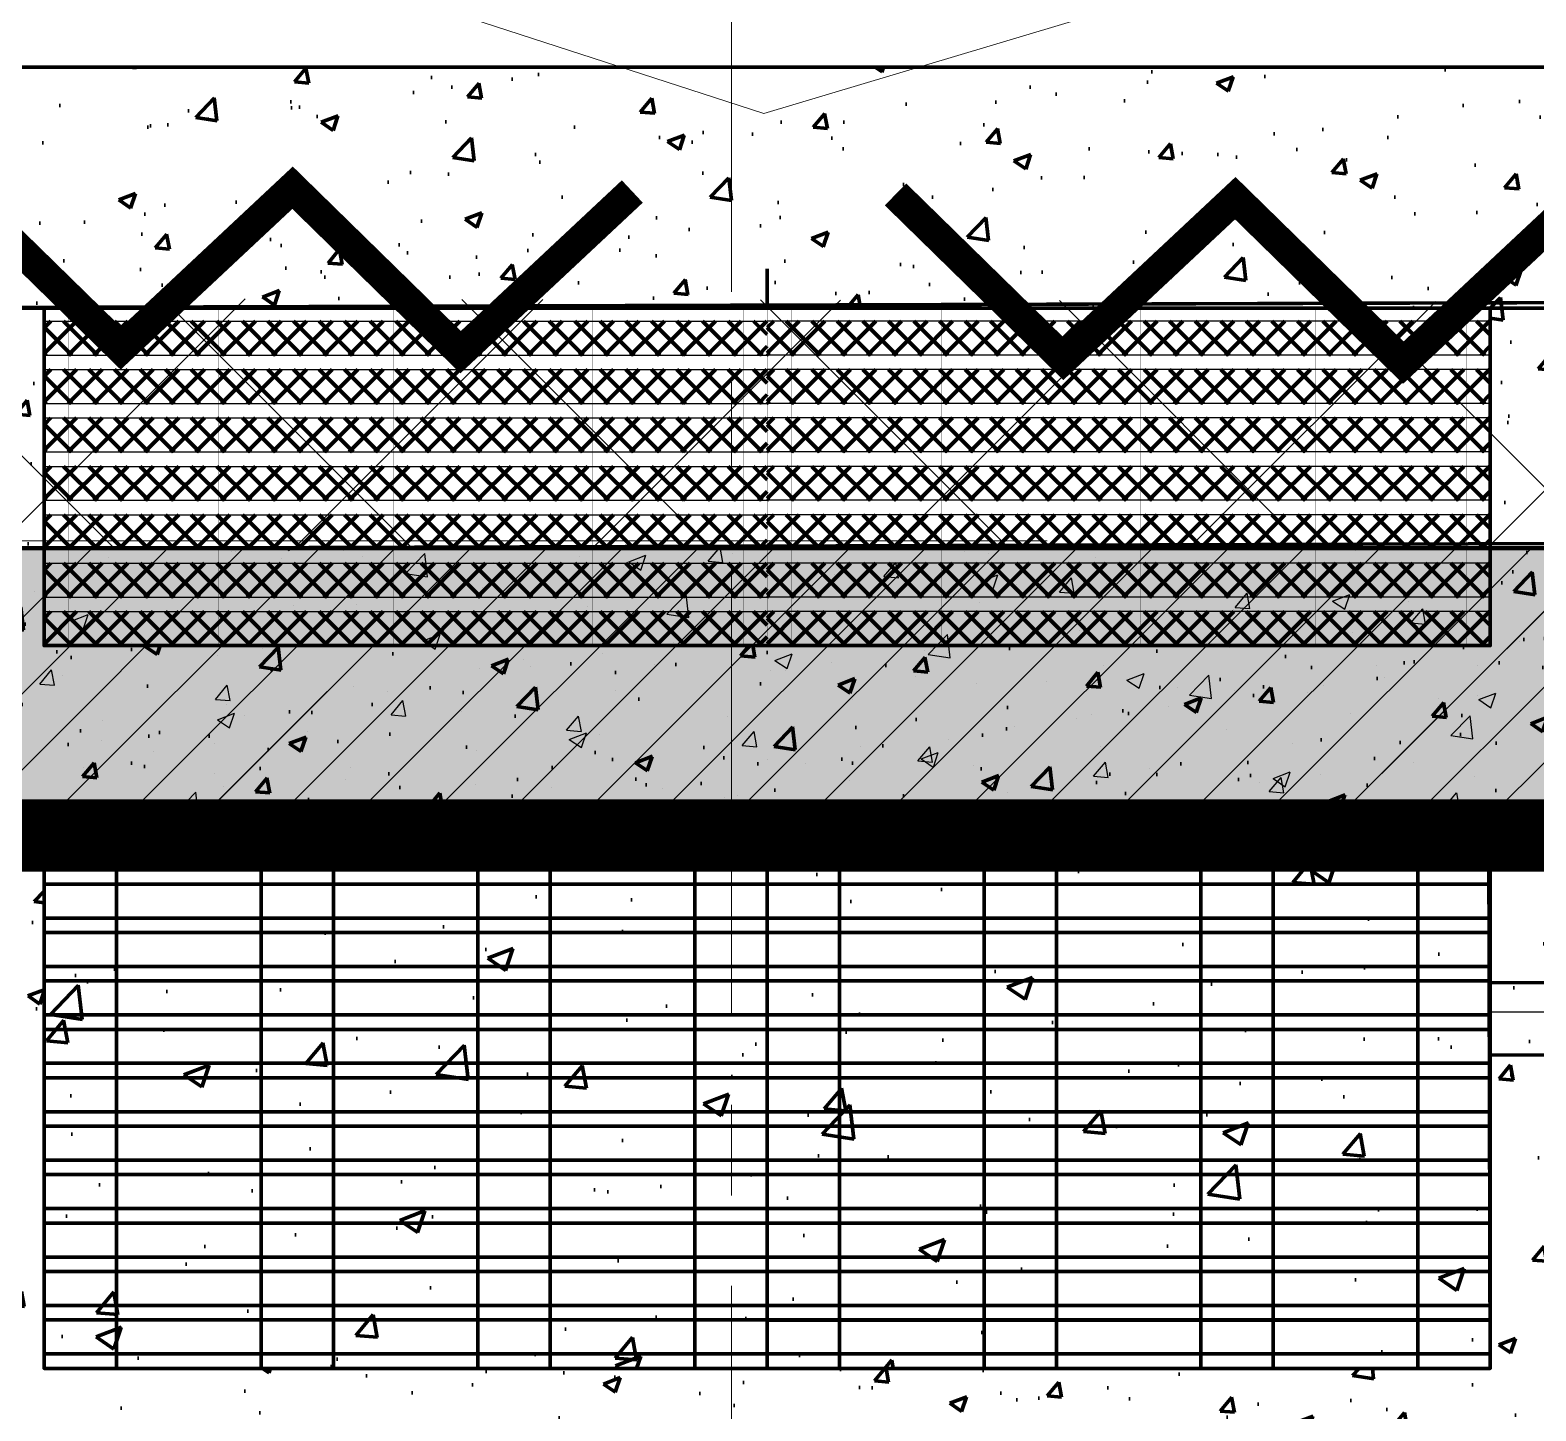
# Model space of a CAD drawing. Header units: millimetres. Extents: x -346728 to 1320345, y -537202 to -385966.
# Drawn here: x 374961 to 381209, y -413728 to -407998 of the extents above; entities that cross this region are included whole.
import ezdxf
from ezdxf.xclip import XClip

# ---------------------------------------------------------------- set-up
doc = ezdxf.new("R2010")
doc.units = ezdxf.units.MM
doc.header["$LTSCALE"] = 100
doc.header["$XCLIPFRAME"] = 2
for name, pattern in [('DASHED2', [0.375, 0.25, -0.125]), ('HIDDEN', [9.525, 6.35, -3.175]), ('X1326_GLB$0$CENTER', [2, 1.25, -0.25, 0.25, -0.25])]:
    doc.linetypes.add(name, pattern=pattern)
for name, color, linetype, lineweight in [('0 T KY HIEU', 7, 'Continuous', 9), ('0 T TEXT', 7, 'Continuous', 13), ('X1326_GLB$0$A-tim', 8, 'X1326_GLB$0$CENTER', 9)]:
    doc.layers.add(name, color=color, linetype=linetype, lineweight=lineweight)
for name, color, linetype in [('DM', 8, 'Continuous'), ('hach', 253, 'Continuous'), ('thep doc', 6, 'Continuous'), ('W2', 4, 'Continuous'), ('XR_1326_csPL$0$hach', 253, 'Continuous'), ('XR_1326_csPL$0$SY', 1, 'Continuous'), ('XR_1326_csPL$0$W2', 4, 'Continuous')]:
    doc.layers.add(name, color=color, linetype=linetype)
doc.styles.add('TOAN - FONT ARIAL', font='Arial_1.ttf', dxfattribs={"width": 0.8})
doc.dimstyles.new('X1326_GLB$0$200', dxfattribs={"dimscale": 400, "dimtxt": 2, "dimasz": 0.8, "dimexe": 1, "dimexo": 1, "dimgap": 0.5, "dimtad": 1, "dimdec": 0, "dimzin": 0, "dimdsep": 46, "dimtxsty": 'TOAN - FONT ARIAL', "dimblk": 'ARCHTICK', "dimcen": 0.8, "dimdle": 1, "dimclrd": 7, "dimclre": 7, "dimclrt": 7, "dimadec": 0, "dimazin": 0, "dimtfac": 1, "dimtdec": 0, "dimtix": 1, "dimtmove": 2, "dimatfit": 3, "dimfxl": 1, "dimtolj": 1, "dimtzin": 0, "dimarcsym": 0})

# ---------------------------------------------------------------- blocks, each defined once
blk = doc.blocks.new('LVL-KHUNGTEN')
blk.add_lwpolyline([(61072.9, 41092.8), (119123.5, 41092.8), (119123.5, 61.9), (61072.9, 61.9)], close=True)
blk = doc.blocks.new('mb duong hh')
at = {"layer": '0 T TEXT', "color": 8, "linetype": 'DASHED2', "ltscale": 300}
blk.add_lwpolyline([(75940.4, 34596), (80501.3, 41668.4), (80490.6, 88860.9), (75484.3, 93867.7), (-20031.1, 93859.7), (-33609.9, 75885.4), (-26182.1, 55954.7), (-6300, 2611.9), (0, 0)], close=True, dxfattribs=at)
blk = doc.blocks.new('_ArchTick')
at = {"color": 0, "linetype": 'ByBlock', "const_width": 0.15}
blk.add_lwpolyline([(-0.5, -0.5), (0.5, 0.5)], dxfattribs=at)
blk = doc.blocks.new('1m')
at = {"layer": 'XR_1326_csPL$0$SY', "lineweight": 100}
h = blk.add_hatch(dxfattribs=at)
h.set_pattern_fill('ANSI37', color=4, scale=600, style=0)
h.set_pattern_definition([(315, (-62867.35, -1243701.21), (-53.0330086, -53.0330086), []), (225, (-62867.35, -1243701.21), (-53.0330086, 53.0330086), [])])
h.paths.add_polyline_path([(234959, -618850.6), (234818, -618850.6), (234818, -621850.6), (234959, -621850.6)])
h = blk.add_hatch(dxfattribs=at)
h.set_pattern_fill('ANSI37', color=4, scale=600, style=0)
h.set_pattern_definition([(315, (-62666.35, -1243701.21), (-53.0330086, -53.0330086), []), (225, (-62666.35, -1243701.21), (-53.0330086, 53.0330086), [])])
h.paths.add_polyline_path([(235160, -618850.6), (235019, -618850.6), (235019, -621850.6), (235160, -621850.6)])
h = blk.add_hatch(dxfattribs=at)
h.set_pattern_fill('ANSI37', color=4, scale=600, style=0)
h.set_pattern_definition([(315, (-62465.35, -1243701.21), (-53.0330086, -53.0330086), []), (225, (-62465.35, -1243701.21), (-53.0330086, 53.0330086), [])])
h.paths.add_polyline_path([(235361, -618850.6), (235220, -618850.6), (235220, -621850.6), (235361, -621850.6)])
h = blk.add_hatch(dxfattribs=at)
h.set_pattern_fill('ANSI37', color=4, scale=600, style=0)
h.set_pattern_definition([(315, (-62264.35, -1243701.21), (-53.0330086, -53.0330086), []), (225, (-62264.35, -1243701.21), (-53.0330086, 53.0330086), [])])
h.paths.add_polyline_path([(235562, -618850.6), (235421, -618850.6), (235421, -621850.6), (235562, -621850.6)])
h = blk.add_hatch(dxfattribs=at)
h.set_pattern_fill('ANSI37', color=4, scale=600, style=0)
h.set_pattern_definition([(315, (-62063.35, -1243701.21), (-53.0330086, -53.0330086), []), (225, (-62063.35, -1243701.21), (-53.0330086, 53.0330086), [])])
h.paths.add_polyline_path([(235763, -618850.6), (235622, -618850.6), (235622, -621850.6), (235763, -621850.6)])
h = blk.add_hatch(dxfattribs=at)
h.set_pattern_fill('ANSI37', color=4, scale=600, style=0)
h.set_pattern_definition([(315, (-61862.35, -1243701.21), (-53.0330086, -53.0330086), []), (225, (-61862.35, -1243701.21), (-53.0330086, 53.0330086), [])])
h.paths.add_polyline_path([(235964, -618850.6), (235823, -618850.6), (235823, -621850.6), (235964, -621850.6)])
h = blk.add_hatch(dxfattribs=at)
h.set_pattern_fill('ANSI37', color=4, scale=600, style=0)
h.set_pattern_definition([(315, (-61661.35, -1243701.21), (-53.0330086, -53.0330086), []), (225, (-61661.35, -1243701.21), (-53.0330086, 53.0330086), [])])
h.paths.add_polyline_path([(236165, -618850.6), (236024, -618850.6), (236024, -621850.6), (236165, -621850.6)])
h = blk.add_hatch(dxfattribs=at)
h.set_pattern_fill('ANSI37', color=256, scale=600, style=0)
h.set_pattern_definition([(45, (-62867.35, 0), (-53.0330086, 53.0330086), []), (135, (-62867.35, 0), (-53.0330086, -53.0330086), [])])
h.paths.add_polyline_path([(234818, -624850.6), (234959, -624850.6), (234959, -621850.6), (234818, -621850.6)])
h = blk.add_hatch(dxfattribs=at)
h.set_pattern_fill('ANSI37', color=256, scale=600, style=0)
h.set_pattern_definition([(45, (-62666.35, 0), (-53.0330086, 53.0330086), []), (135, (-62666.35, 0), (-53.0330086, -53.0330086), [])])
h.paths.add_polyline_path([(235019, -624850.6), (235160, -624850.6), (235160, -621850.6), (235019, -621850.6)])
h = blk.add_hatch(dxfattribs=at)
h.set_pattern_fill('ANSI37', color=256, scale=600, style=0)
h.set_pattern_definition([(45, (-62465.35, 0), (-53.0330086, 53.0330086), []), (135, (-62465.35, 0), (-53.0330086, -53.0330086), [])])
h.paths.add_polyline_path([(235220, -624850.6), (235361, -624850.6), (235361, -621850.6), (235220, -621850.6)])
h = blk.add_hatch(dxfattribs=at)
h.set_pattern_fill('ANSI37', color=256, scale=600, style=0)
h.set_pattern_definition([(45, (-62264.35, 0), (-53.0330086, 53.0330086), []), (135, (-62264.35, 0), (-53.0330086, -53.0330086), [])])
h.paths.add_polyline_path([(235421, -624850.6), (235562, -624850.6), (235562, -621850.6), (235421, -621850.6)])
h = blk.add_hatch(dxfattribs=at)
h.set_pattern_fill('ANSI37', color=256, scale=600, style=0)
h.set_pattern_definition([(45, (-62063.35, 0), (-53.0330086, 53.0330086), []), (135, (-62063.35, 0), (-53.0330086, -53.0330086), [])])
h.paths.add_polyline_path([(235622, -624850.6), (235763, -624850.6), (235763, -621850.6), (235622, -621850.6)])
h = blk.add_hatch(dxfattribs=at)
h.set_pattern_fill('ANSI37', color=256, scale=600, style=0)
h.set_pattern_definition([(45, (-61862.35, 0), (-53.0330086, 53.0330086), []), (135, (-61862.35, 0), (-53.0330086, -53.0330086), [])])
h.paths.add_polyline_path([(235823, -624850.6), (235964, -624850.6), (235964, -621850.6), (235823, -621850.6)])
h = blk.add_hatch(dxfattribs=at)
h.set_pattern_fill('ANSI37', color=256, scale=600, style=0)
h.set_pattern_definition([(45, (-61661.35, 0), (-53.0330086, 53.0330086), []), (135, (-61661.35, 0), (-53.0330086, -53.0330086), [])])
h.paths.add_polyline_path([(236024, -624850.6), (236165, -624850.6), (236165, -621850.6), (236024, -621850.6)])
at = {"layer": 'thep doc', "color": 4}
for p, q in [((234818, -618850.6), (234818, -621850.6)), ((234959, -618850.6), (234959, -621850.6)), ((235019, -618850.6), (235019, -621850.6)), ((235160, -618850.6), (235160, -621850.6)), ((235220, -618850.6), (235220, -621850.6)), ((235361, -618850.6), (235361, -621850.6)), ((235421, -618850.6), (235421, -621850.6)), ((235562, -618850.6), (235562, -621850.6)), ((235622, -618850.6), (235622, -621850.6)), ((235763, -618850.6), (235763, -621850.6)), ((235823, -618850.6), (235823, -621850.6)), ((235964, -618850.6), (235964, -621850.6)), ((236024, -618850.6), (236024, -621850.6)), ((236165, -618850.6), (236165, -621850.6))]:
    blk.add_line(p, q, dxfattribs=at)
at = {"layer": 'thep doc', "color": 3}
for p, q in [((234818, -624850.6), (234818, -621850.6)), ((234959, -624850.6), (234959, -621850.6)), ((235019, -624850.6), (235019, -621850.6)), ((235160, -624850.6), (235160, -621850.6)), ((235220, -624850.6), (235220, -621850.6)), ((235361, -624850.6), (235361, -621850.6)), ((235421, -624850.6), (235421, -621850.6)), ((235562, -624850.6), (235562, -621850.6)), ((235622, -624850.6), (235622, -621850.6)), ((235763, -624850.6), (235763, -621850.6)), ((235823, -624850.6), (235823, -621850.6)), ((235964, -624850.6), (235964, -621850.6)), ((236024, -624850.6), (236024, -621850.6)), ((236165, -624850.6), (236165, -621850.6)), ((236165, -624850.6), (236165, -621850.6))]:
    blk.add_line(p, q, dxfattribs=at)
at = {"layer": 'thep doc', "const_width": 1}
for points in [[(234765, -618850.6), (236165, -618850.6)], [(234765, -618850.6), (236165, -618850.6)], [(234765, -618950.6), (236165, -618950.6)], [(234765, -619575.6), (236165, -619575.6)], [(234765, -619675.6), (236165, -619675.6)], [(234765, -620300.6), (236165, -620300.6)], [(234765, -620400.6), (236165, -620400.6)], [(234765, -621025.6), (236165, -621025.6)], [(234765, -621125.6), (236165, -621125.6)], [(234765, -621750.6), (236165, -621750.6)], [(234765, -621850.6), (236165, -621850.6)], [(234765, -621950.6), (236165, -621950.6)], [(234765, -622575.6), (236165, -622575.6)], [(234765, -622675.6), (236165, -622675.6)], [(234765, -623300.6), (236165, -623300.6)], [(234765, -623400.6), (236165, -623400.6)], [(234765, -624025.6), (236165, -624025.6)], [(234765, -624125.6), (236165, -624125.6)], [(234765, -624750.6), (236165, -624750.6)], [(234765, -624850.6), (236165, -624850.6)]]:
    blk.add_lwpolyline(points, dxfattribs=at)
at = {"layer": 'XR_1326_csPL$0$SY', "lineweight": 100}
for p, q in [((234765, -624850.6), (234765, -618850.6)), ((236165, -618850.6), (234765, -618850.6)), ((236165, -624850.6), (236165, -618850.6)), ((236165, -624850.6), (234765, -624850.6))]:
    blk.add_line(p, q, dxfattribs=at)
blk = doc.blocks.new('T GATE')
at = {"layer": '0 T KY HIEU', "color": 1, "linetype": 'Continuous', "true_color": 0xff0505, "const_width": 100}
for points in [[(-3000, 100), (-2145.9, -316.2), (-1591.7, 214.2), (-1037.6, -316.2), (-483.4, 214.2), (70.7, -316.2)], [(4000, 100), (3145.9, -316.2), (2591.7, 214.2), (2037.6, -316.2), (1483.4, 214.2), (929.3, -316.2)]]:
    blk.add_lwpolyline(points, dxfattribs=at)
blk = doc.blocks.new('T MUI TEN GATE')
at = {"layer": '0 T KY HIEU', "ltscale": 2000, "true_color": 0xff0505}
blk.add_hatch(color=1, dxfattribs=at).paths.add_polyline_path([(374812, 297915), (374812, 298224), (378999, 298224), (378999, 297915)])
at = {"layer": '0 T KY HIEU', "color": 1, "ltscale": 60, "true_color": 0xff0505}
blk.add_line((374812, 298517), (379013, 298517), dxfattribs=at)
at = {"layer": '0 T KY HIEU', "color": 1, "ltscale": 60, "true_color": 0xff0505, "const_width": 311}
blk.add_lwpolyline([(374812, 298925), (379010, 298925)], dxfattribs=at)
at = {"layer": '0 T KY HIEU', "color": 1, "ltscale": 2000, "true_color": 0xff0505}
for points in [[(374812, 297915), (374812, 298224), (378999, 298224), (378999, 297915), (374812, 297915)], [(373843, 297367), (376912, 296411), (379969, 297367), (378999, 297367), (378999, 297704), (374812, 297704), (374812, 297367), (373843, 297367)]]:
    blk.add_lwpolyline(points, dxfattribs=at)
blk = doc.blocks.new('MB HANG RAO TAM')
h = blk.add_hatch()
h.set_pattern_fill('ANSI37', color=8, scale=7000, style=0)
h.set_pattern_definition([(45, (527887.4, 631399.9), (-618.7184, 618.7184), []), (135, (527887.4, 631399.9), (-618.7184, -618.7184), [])])
h.paths.add_polyline_path([(89794.4, 74797.3), (94796.1, 69797.5), (94804.4, 22611.4), (90245.7, 15544.4), (52522.9, -1634.2), (34323.7, -9922), (14325.3, -19029.1), (8025.5, -16417.2), (-19266.6, 56832.4), (-5687.5, 74797.3), (41806.4, 74797.3), (65796.9, 74797.3)], flags=16)
h.paths.add_polyline_path([(-17292.9, 40146.4), (-15159.6, 40937.9), (-12777.2, 34516.3), (-15127.1, 33730), (-10493, 20001.4), (4783.5, -19372.9), (12547.7, -21453), (91489.9, 14752.5), (95487.5, 20873.6), (95619.7, 46027.1), (95769.8, 74597), (91824.5, 78101.1), (52350.1, 76925.8), (14008, 75822.4), (-9258.6, 75871.1), (-23843.7, 71026.8), (-24251.1, 60760)])
at = {"layer": 'XR_1326_csPL$0$SY', "lineweight": 100}
h = blk.add_hatch(dxfattribs=at)
h.set_pattern_fill('AR-CONC', color=256, scale=100, style=0)
h.set_pattern_definition([(50, (-45059.7, 631401.8), (717.2602, -62.75213), [75, -825]), (355, (-45059.7, 631401.8), (-138.7513, 752.1921), [60, -660]), (100.4514, (-44999.9, 631396.56), (578.5094, 689.4395), [63.7402, -701.1421]), (46.1842, (-45059.7, 631601.8), (1067.241, -165.519), [112.5, -1237.5]), (96.6356, (-44970.8, 631588), (934.6627, 974.1179), [95.6103, -1051.713]), (351.1842, (-45059.7, 631601.8), (934.662, 974.1186), [90, -990]), (21, (-44959.7, 631551.8), (596.90705, -402.6189), [75, -825]), (326, (-44959.7, 631551.8), (243.3153, 725.15), [60, -660]), (71.4514, (-44909.95, 631518.24), (840.2226, 322.5305), [63.7402, -701.1421]), (37.5, (-45059.7, 631401.8), (12.15986, 332.89385), [0, -652, 0, -670, 0, -662.5]), (7.5, (-45059.7, 631401.8), (263.06954, 394.41171), [0, -382, 0, -637, 0, -252.5]), (327.5, (-45282.7, 631401.8), (533.82244, -22.55487), [0, -250, 0, -780, 0, -1035]), (317.5, (-45382.7, 631401.8), (583.18617, 100.105), [0, -325, 0, -518, 0, -735])])
h.paths.add_polyline_path([(6898.1, 73599.7), (6898.1, 71397.3), (12898.1, 71397.3), (12893, 73597.3)], flags=16)
h.paths.add_polyline_path([(13898.1, 76796.8), (13898.9, 69398.2), (5898.1, 69397.3), (5898.1, 76796.8)])
h.paths.add_polyline_path([(12898.1, 75796.9), (12898.1, 74396.8), (6898.1, 74396.8), (6898.1, 75796.8)], flags=16)
h = blk.add_hatch(dxfattribs=at)
h.set_pattern_fill('AR-CONC', color=256, scale=150, style=0)
h.set_pattern_definition([(50, (-45059.7, 631401.8), (1075.8903, -94.1282), [112.5, -1237.5]), (355, (-45059.7, 631401.8), (-208.127, 1128.2882), [90, -990]), (100.4514, (-44970, 631393.9), (867.764, 1034.1593), [95.6103, -1051.7132]), (46.1842, (-45059.7, 631701.8), (1600.8616, -248.2785), [168.75, -1856.25]), (96.6356, (-44926.3, 631681.1), (1401.994, 1461.177), [143.4154, -1577.5695]), (351.1842, (-45059.7, 631701.8), (1401.993, 1461.178), [135, -1485]), (21, (-44909.7, 631626.8), (895.3606, -603.9283), [112.5, -1237.5]), (326, (-44909.7, 631626.8), (364.973, 1087.725), [90, -990]), (71.4514, (-44835.1, 631576.5), (1260.334, 483.7957), [95.6103, -1051.7132]), (37.5, (-45059.7, 631401.8), (18.23978, 499.34078), [0, -978, 0, -1005, 0, -993.75]), (7.5, (-45059.7, 631401.8), (394.6043, 591.61757), [0, -573, 0, -955.5, 0, -378.75]), (327.5, (-45394.2, 631401.8), (800.73365, -33.8323), [0, -375, 0, -1170, 0, -1552.5]), (317.5, (-45544.2, 631401.8), (874.77925, 150.1575), [0, -487.5, 0, -777, 0, -1102.5])])
h.paths.add_polyline_path([(12898.1, 73597.3), (12898.1, 71397.3), (6898.1, 71397.3), (6898.1, 73597.3)], flags=16)
at = {"color": 3, "lineweight": 100}
for p, q in [((13897.7, 75796.8, 0), (5898.1, 75796.8, 0)), ((13898.1, 74799.7, -1666.9), (5898.1, 74799.7, -1666.9)), ((9898.1, 73467.3, 0), (6898.1, 73467.3, 0)), ((9898.1, 73407.3, 0), (6898.1, 73407.3, 0)), ((9898.1, 73266.3, 0), (6898.1, 73266.3, 0)), ((9898.1, 73206.3, 0), (6898.1, 73206.3, 0)), ((9898.1, 73065.3, 0), (6898.1, 73065.3, 0)), ((9898.1, 73005.3, 0), (6898.1, 73005.3, 0)), ((9898.1, 72864.3, 0), (6898.1, 72864.3, 0)), ((9898.1, 72804.3, 0), (6898.1, 72804.3, 0)), ((9898.1, 72663.3, 0), (6898.1, 72663.3, 0)), ((9898.1, 72603.3, 0), (6898.1, 72603.3, 0)), ((9898.1, 72462.3, 0), (6898.1, 72462.3, 0)), ((9898.1, 72402.3, 0), (6898.1, 72402.3, 0)), ((9898.1, 72261.3, 0), (6898.1, 72261.3, 0)), ((9898.1, 72201.3, 0), (6898.1, 72201.3, 0)), ((9898.1, 72060.3, 0), (6898.1, 72060.3, 0)), ((9898.1, 72000.3, 0), (6898.1, 72000.3, 0)), ((9898.1, 71859.3, 0), (6898.1, 71859.3, 0)), ((9898.1, 71799.3, 0), (6898.1, 71799.3, 0)), ((9898.1, 71658.3, 0), (6898.1, 71658.3, 0)), ((9898.1, 71598.3, 0), (6898.1, 71598.3, 0)), ((9898.1, 71457.3, 0), (6898.1, 71457.3, 0)), ((9898.1, 71397.3, 0), (6898.1, 71397.3, 0))]:
    blk.add_line(p, q, dxfattribs=at)
at = {"color": 1, "lineweight": 100}
for p, q in [((12898.1, 74797.8, -1666.9), (12898.1, 75796.9, -1666.9)), ((7198.1, 71397.3, 0), (7198.1, 73597.3, 0)), ((7798.1, 71397.3, 0), (7798.1, 73597.3, 0)), ((8098.1, 71397.3, 0), (8098.1, 73597.3, 0)), ((8698.1, 71397.3, 0), (8698.1, 73597.3, 0)), ((8998.1, 71397.3, 0), (8998.1, 73597.3, 0)), ((9598.1, 71397.3, 0), (9598.1, 73597.3, 0)), ((9898.1, 71397.3, 0), (9898.1, 73597.3, 0)), ((10198.1, 71397.3, 0), (10198.1, 73597.3, 0)), ((10798.1, 71397.3, 0), (10798.1, 73597.3, 0)), ((11098.1, 71397.3, 0), (11098.1, 73597.3, 0)), ((11698.1, 71397.3, 0), (11698.1, 73597.3, 0)), ((11998.1, 71397.3, 0), (11998.1, 73597.3, 0)), ((12598.1, 71397.3, 0), (12598.1, 73597.3, 0))]:
    blk.add_line(p, q, dxfattribs=at)
at = {"lineweight": 100}
for p, q in [((3790, 73599.7, -2471.8), (11789.9, 73599.7, 0)), ((9898.1, 73467.3, 0), (12898.1, 73467.3, 0)), ((9898.1, 73407.3, 0), (12898.1, 73407.3, 0)), ((9898.1, 73266.3, 0), (12898.1, 73266.3, 0)), ((9898.1, 73206.3, 0), (12898.1, 73206.3, 0)), ((9898.1, 73065.3, 0), (12898.1, 73065.3, 0)), ((9898.1, 73005.3, 0), (12898.1, 73005.3, 0)), ((9898.1, 72864.3, 0), (12898.1, 72864.3, 0)), ((9898.1, 72804.3, 0), (12898.1, 72804.3, 0)), ((9898.1, 72663.3, 0), (12898.1, 72663.3, 0)), ((9898.1, 72603.3, 0), (12898.1, 72603.3, 0)), ((9898.1, 72462.3, 0), (12898.1, 72462.3, 0)), ((9898.1, 72402.3, 0), (12898.1, 72402.3, 0)), ((9898.1, 72261.3, 0), (12898.1, 72261.3, 0)), ((9898.1, 72201.3, 0), (12898.1, 72201.3, 0)), ((9898.1, 72060.3, 0), (12898.1, 72060.3, 0)), ((9898.1, 72000.3, 0), (12898.1, 72000.3, 0)), ((9898.1, 71859.3, 0), (12898.1, 71859.3, 0)), ((9898.1, 71799.3, 0), (12898.1, 71799.3, 0)), ((9898.1, 71658.3, 0), (12898.1, 71658.3, 0)), ((9898.1, 71598.3, 0), (12898.1, 71598.3, 0)), ((9898.1, 71597.3, 0), (12898.1, 71597.3, 0)), ((9898.1, 71457.3, 0), (12898.1, 71457.3, 0)), ((9898.1, 71397.3, 0), (12898.1, 71397.3, 0))]:
    blk.add_line(p, q, dxfattribs=at)
at = {"color": 26, "lineweight": 100, "elevation": 0}
blk.add_lwpolyline([(12898.1, 73597.3), (12898.1, 71397.3), (6898.1, 71397.3), (6898.1, 73597.3)], close=True, dxfattribs=at)
at = {"layer": 'thep doc'}
blk.add_line((3188.7, 73599.7, 0), (12567.6, 73599.7, 0), dxfattribs=at)
at = {"layer": 'XR_1326_csPL$0$SY', "lineweight": 100}
for p, q in [((13898.1, 76796.8, 0), (5898.1, 76796.8, 0)), ((9898.1, 75809.6, 0), (9898.1, 75960.1, 0)), ((5898.1, 75796.8, -1666.9), (13898.1, 75822.4, 7850)), ((5901.3, 74796.8, -1666.9), (13901.3, 74822.4, 7850)), ((12898.1, 73597.3, 0), (13898.1, 73599.7, -218.5)), ((12898.1, 73597.3, 0), (13898.1, 73599.7, 0)), ((12899.5, 72997.3, -651.5), (13899.5, 72999.7, -218.5)), ((12900.3, 72697.3, -651.5), (14100.3, 72700.1, -131.9))]:
    blk.add_line(p, q, dxfattribs=at)
for points, elevation in [([(13898.1, 76796.8), (13898.9, 69398.2), (5898.1, 69397.3), (5898.1, 76796.8)], -1666.9), ([(12898.1, 75796.9), (12898.1, 74396.8), (6898.1, 74396.8), (6898.1, 75796.8)], -1666.9), ([(6898.1, 73599.7), (6898.1, 71397.3), (12898.1, 71397.3), (12893, 73597.3)], 0)]:
    blk.add_lwpolyline(points, close=True, dxfattribs=dict(at, elevation=elevation))
at = {"layer": 'XR_1326_csPL$0$SY', "lineweight": 100, "elevation": 0}
blk.add_lwpolyline([(5898.1, 75796.8), (13898.1, 75822.4), (13898.1, 72999.7)], dxfattribs=at)
at = {"layer": 'XR_1326_csPL$0$W2', "color": 7, "ltscale": 0.5, "elevation": 0}
blk.add_lwpolyline([(8025.5, -16417.2), (14325.3, -19029.1), (90245.7, 15544.4), (94804.4, 22611.4), (94796.1, 69797.5), (89794.4, 74797.3), (-5687.5, 74797.3), (-19266.6, 56832.4)], close=True, dxfattribs=at)
at = {"layer": '0 T KY HIEU', "extrusion": (-0.005274, -4.61231e-05, 0.999986), "xscale": -0.6145906749362812, "yscale": 0.6145908580693612, "zscale": 0.6145906699384204, "rotation": 359.3651409691327}
blk.add_blockref('T MUI TEN GATE', (239527.1, -108121.5, 5495.6), dxfattribs=at)
at = {"layer": '0 T KY HIEU', "color": 1, "extrusion": (-0.005274, -4.61231e-05, 0.999986), "xscale": -1.272019316586716, "yscale": 1.272019516265732, "zscale": 1.272019153983024, "rotation": 179.3651580579428}
blk.add_blockref('T GATE', (9273.3, 75880.4, 5487.8), dxfattribs=at)
at = {"layer": 'XR_1326_csPL$0$SY', "lineweight": 100, "xscale": -0.9999999999999999, "rotation": 90.00000335087348}
blk.add_blockref('1m', (-611952.5, 310561.7, -1666.9), dxfattribs=at)
at = {"layer": 'XR_1326_csPL$0$SY', "lineweight": 100}
blk.add_leader([(14014.4, 72875.2, -2471.8), (12898.1, 72875.2, -2471.8)], dimstyle='X1326_GLB$0$200', override={"dimgap": 1, "dimtad": 0}, dxfattribs=at)

msp = doc.modelspace()

# ---------------------------------------------------------------- hatches: boundary and pattern name
at = {"layer": 'hach'}
h = msp.add_hatch(dxfattribs=at)
h.set_pattern_fill('ANSI31', color=256, scale=70)
h.set_pattern_definition([(45, (342151.22, -508591.22), (-157.15448, 157.15448), [])])
h.paths.add_polyline_path([(362433.4, -410142.2), (348853.9, -428107.5), (376146.7, -501359), (382446.8, -503970.9), (458369.1, -469396.6), (462927.9, -462329.4), (462919.8, -415142.7), (457917.8, -410142.2)])
h.paths.add_polyline_path([(363030.6, -411342.2), (350208.3, -428305.7), (377088.8, -500450.6), (382424.3, -502662.6), (457551.5, -468450.4), (461727.8, -461976.1), (461719.7, -415639.4), (457420.9, -411342.2)], flags=16)
h = msp.add_hatch(dxfattribs=at)
h.set_pattern_fill('AR-CONC', color=256, scale=4)
h.set_pattern_definition([(50, (342151.2, -508591.2), (728.7387, -63.7563), [76.2, -838.2]), (355, (342151.2, -508591.2), (-140.9737, 764.2274), [60.96, -670.5623]), (100.45144, (342211.95, -508596.54), (587.765, 700.471), [64.76, -712.361]), (46.1842, (342151.2, -508388), (1084.316, -168.1693), [114.3, -1257.3]), (96.63556, (342241.6, -508402), (949.6165, 989.7045), [97.14, -1068.5424]), (351.18415, (342151.2, -508388), (949.6165, 989.7045), [91.44, -1005.839]), (21, (342252.8, -508438.8), (606.4576, -409.0608), [76.2, -838.2]), (326, (342252.8, -508438.8), (247.208, 736.752), [60.96, -670.56]), (71.45144, (342303.36, -508472.9), (853.6657, 327.691), [64.76, -712.3598]), (37.5, (342151.22, -508591.22), (12.3544, 338.22016), [0, -662.432, 0, -680.72, 0, -673.1]), (7.5, (342151.22, -508591.22), (267.27865, 400.7223), [0, -388.112, 0, -647.192, 0, -256.54]), (327.5, (341924.65, -508591.22), (542.3624, -22.91498), [0, -254, 0, -792.48, 0, -1051.56]), (317.5, (341823.05, -508591.2), (592.5167, 101.706), [0, -330.2, 0, -526.288, 0, -746.76])])
h.paths.add_polyline_path([(362433.4, -410142.2), (348853.9, -428107.5), (376146.7, -501359), (382446.8, -503970.9), (458369.1, -469396.6), (462927.9, -462329.4), (462919.8, -415142.7), (457917.8, -410142.2)])
h.paths.add_polyline_path([(363030.6, -411342.2), (350208.3, -428305.7), (377088.8, -500450.6), (382424.3, -502662.6), (457551.5, -468450.4), (461727.8, -461976.1), (461719.7, -415639.4), (457420.9, -411342.2)], flags=16)

# ---------------------------------------------------------------- linework, layer by layer
at = {"layer": 'W2', "ltscale": 0.5, "elevation": -1404.9}
for points in [[(362433.4, -410142.2), (348853.9, -428107.5), (376146.7, -501359), (382446.8, -503970.9), (458369.1, -469396.6), (462927.9, -462329.4), (462919.6, -415142.1), (457917.8, -410142.2)], [(363030.6, -411342.2), (350208.3, -428305.7), (377088.8, -500450.6), (382424.3, -502662.6), (457551.5, -468450.4), (461727.8, -461976.1), (461719.7, -415639.4), (457420.9, -411342.2)]]:
    msp.add_lwpolyline(points, close=True, dxfattribs=at)
at = {"layer": 'X1326_GLB$0$A-tim', "ltscale": 15}
msp.add_line((377871.3, -398208.6, -1404.9), (377871.3, -512162.7, -1404.9), dxfattribs=at)
at = {"layer": 'XR_1326_csPL$0$hach', "color": 250}
for p, q in [((374024, -411342.2, -1404.9), (375224, -410142.2, -1404.9)), ((374338.3, -411342.2, -1404.9), (375538.3, -410142.2, -1404.9)), ((374652.6, -411342.2, -1404.9), (375852.6, -410142.2, -1404.9)), ((374966.9, -411342.2, -1404.9), (376166.9, -410142.2, -1404.9)), ((375281.3, -411342.2, -1404.9), (376481.3, -410142.2, -1404.9)), ((375595.6, -411342.2, -1404.9), (376795.6, -410142.2, -1404.9)), ((375909.9, -411342.2, -1404.9), (377109.9, -410142.2, -1404.9)), ((376013.4, -410142.2, -1404.9), (376035.7, -410157.2, -1404.9)), ((376035.7, -410157.2, -1404.9), (376040.8, -410142.2, -1404.9)), ((376224.2, -411342.2, -1404.9), (377424.2, -410142.2, -1404.9)), ((376538.5, -411342.2, -1404.9), (377738.5, -410142.2, -1404.9)), ((376852.8, -411342.2, -1404.9), (378052.8, -410142.2, -1404.9)), ((377088.3, -410142.2, -1404.9), (377107.2, -410143.8, -1404.9)), ((377107.3, -410143.8, -1404.9), (377107, -410142.2, -1404.9)), ((377167.1, -411342.2, -1404.9), (378367.1, -410142.2, -1404.9)), ((377481.4, -411342.2, -1404.9), (378681.4, -410142.2, -1404.9)), ((377775.2, -410202.3, -1404.9), (377824.2, -410143.9, -1404.9)), ((377795.7, -411342.2, -1404.9), (378995.7, -410142.2, -1404.9)), ((377836, -410207.5, -1404.9), (377824.3, -410143.9, -1404.9)), ((378110, -411342.2, -1404.9), (379310, -410142.2, -1404.9)), ((378424.3, -411342.2, -1404.9), (379624.3, -410142.2, -1404.9)), ((378738.7, -411342.2, -1404.9), (379938.7, -410142.2, -1404.9)), ((379053, -411342.2, -1404.9), (380253, -410142.2, -1404.9)), ((379367.3, -411342.2, -1404.9), (380567.3, -410142.2, -1404.9)), ((379681.6, -411342.2, -1404.9), (380881.6, -410142.2, -1404.9)), ((379995.9, -411342.2, -1404.9), (381195.9, -410142.2, -1404.9)), ((380310.2, -411342.2, -1404.9), (381510.2, -410142.2, -1404.9)), ((380624.5, -411342.2, -1404.9), (381824.5, -410142.2, -1404.9)), ((380938.8, -411342.2, -1404.9), (382138.8, -410142.2, -1404.9)), ((375286.3, -410185.4, -1404.9), (375286.3, -410185.4, -1404.9)), ((375798.1, -410160.8, -1404.9), (375798.1, -410160.8, -1404.9)), ((375812.1, -410162.3, -1404.9), (375812.1, -410162.3, -1404.9)), ((376006.1, -410191.8, -1404.9), (376006.1, -410191.8, -1404.9)), ((376260.4, -410158.3, -1404.9), (376260.4, -410158.3, -1404.9)), ((376340.5, -410183.8, -1404.9), (376340.5, -410183.8, -1404.9)), ((376519.2, -410252.8, -1404.9), (376598.3, -410170.3, -1404.9)), ((376609.5, -410266.8, -1404.9), (376598.3, -410170.3, -1404.9)), ((376882.9, -410206.7, -1404.9), (376882.9, -410206.7, -1404.9)), ((377240.6, -410182, -1404.9), (377240.6, -410182, -1404.9)), ((377445.3, -410204.4, -1404.9), (377516.5, -410177.1, -1404.9)), ((377445.3, -410204.5, -1404.9), (377495.8, -410238.6, -1404.9)), ((377495.8, -410238.6, -1404.9), (377516.4, -410177.2, -1404.9)), ((377775.2, -410202.3, -1404.9), (377835.9, -410207.6, -1404.9)), ((377877.4, -410169.7, -1404.9), (377877.4, -410169.7, -1404.9)), ((378503.9, -410266, -1404.9), (378552.9, -410207.6, -1404.9)), ((378564.8, -410271.3, -1404.9), (378553, -410207.6, -1404.9)), ((378838.1, -410161.9, -1404.9), (378838.1, -410161.9, -1404.9)), ((378939.5, -410171.1, -1404.9), (378939.5, -410171.1, -1404.9)), ((379380.4, -410184.8, -1404.9), (379380.4, -410184.8, -1404.9)), ((379922.8, -410207.7, -1404.9), (379922.8, -410207.7, -1404.9)), ((380462.4, -410158.6, -1404.9), (380462.4, -410158.6, -1404.9)), ((375219.6, -410264, -1404.9), (375219.6, -410264, -1404.9)), ((375364.4, -410276.3, -1404.9), (375364.4, -410276.3, -1404.9)), ((376519.2, -410252.8, -1404.9), (376609.5, -410266.9, -1404.9)), ((377349.7, -410245.9, -1404.9), (377349.7, -410245.9, -1404.9)), ((377425.2, -410229.6, -1404.9), (377425.2, -410229.6, -1404.9)), ((377967.6, -410252.5, -1404.9), (377967.6, -410252.5, -1404.9)), ((378300.4, -410255.3, -1404.9), (378300.4, -410255.3, -1404.9)), ((378503.9, -410266, -1404.9), (378564.6, -410271.3, -1404.9)), ((378509.9, -410275.4, -1404.9), (378509.9, -410275.4, -1404.9)), ((378554.8, -410221.8, -1404.9), (378554.8, -410221.8, -1404.9)), ((378905.4, -410285.8, -1404.9), (378976.6, -410258.5, -1404.9)), ((378956, -410320, -1404.9), (378976.6, -410258.6, -1404.9)), ((379232.7, -410329.8, -1404.9), (379281.6, -410271.4, -1404.9)), ((379293.5, -410335.1, -1404.9), (379281.8, -410271.4, -1404.9)), ((379406.2, -410232.4, -1404.9), (379406.2, -410232.4, -1404.9)), ((379949.2, -410223.6, -1404.9), (379949.2, -410223.6, -1404.9)), ((380465.2, -410230.6, -1404.9), (380465.2, -410230.6, -1404.9)), ((381007.5, -410253.5, -1404.9), (381007.5, -410253.5, -1404.9)), ((374979.7, -410326.9, -1404.9), (374979.7, -410326.9, -1404.9)), ((376648.1, -410283.7, -1404.9), (376648.1, -410283.7, -1404.9)), ((376836.5, -410310.9, -1404.9), (376836.5, -410310.9, -1404.9)), ((377603.5, -410421, -1404.9), (377682.6, -410338.5, -1404.9)), ((377658.8, -410339.8, -1404.9), (377658.8, -410339.8, -1404.9)), ((377693.9, -410435, -1404.9), (377682.6, -410338.5, -1404.9)), ((378813.7, -410334.2, -1404.9), (378813.7, -410334.2, -1404.9)), ((378905.4, -410285.9, -1404.9), (378956, -410320, -1404.9)), ((379052.3, -410298.3, -1404.9), (379052.3, -410298.3, -1404.9)), ((379232.7, -410329.8, -1404.9), (379293.4, -410335.1, -1404.9)), ((379427.6, -410295.1, -1404.9), (379427.6, -410295.1, -1404.9)), ((379594.7, -410321.2, -1404.9), (379594.7, -410321.2, -1404.9)), ((379961.4, -410393.5, -1404.9), (380010.4, -410335.1, -1404.9)), ((380022.2, -410398.8, -1404.9), (380010.5, -410335.1, -1404.9)), ((380365.6, -410367.2, -1404.9), (380436.7, -410339.9, -1404.9)), ((380416.1, -410401.3, -1404.9), (380436.7, -410339.9, -1404.9)), ((380594.7, -410318.8, -1404.9), (380594.7, -410318.8, -1404.9)), ((380849.1, -410285.3, -1404.9), (380849.1, -410285.3, -1404.9)), ((376055.6, -410385.4, -1404.9), (376055.6, -410385.4, -1404.9)), ((376314.8, -410382.4, -1404.9), (376314.8, -410382.4, -1404.9)), ((377274, -410390.4, -1404.9), (377274, -410390.4, -1404.9)), ((378899.9, -410371.3, -1404.9), (378899.9, -410371.3, -1404.9)), ((379953.1, -410403.2, -1404.9), (379953.1, -410403.2, -1404.9)), ((379961.4, -410393.5, -1404.9), (380022.1, -410398.8, -1404.9)), ((380137, -410344.2, -1404.9), (380137, -410344.2, -1404.9)), ((380365.5, -410367.2, -1404.9), (380416.1, -410401.3, -1404.9)), ((380679.4, -410367.1, -1404.9), (380679.4, -410367.1, -1404.9)), ((380690.1, -410457.3, -1404.9), (380739.1, -410398.9, -1404.9)), ((380751, -410462.6, -1404.9), (380739.2, -410398.9, -1404.9)), ((375131.5, -410450.7, -1404.9), (375202.7, -410423.4, -1404.9)), ((375131.5, -410450.8, -1404.9), (375182, -410484.9, -1404.9)), ((375182, -410484.9, -1404.9), (375202.6, -410423.5, -1404.9)), ((375787.1, -410458.6, -1404.9), (375787.1, -410458.6, -1404.9)), ((377019.6, -410423.9, -1404.9), (377019.6, -410423.9, -1404.9)), ((377603.5, -410421, -1404.9), (377693.9, -410435, -1404.9)), ((378221.2, -410435.9, -1404.9), (378221.2, -410435.9, -1404.9)), ((378386.7, -410436.4, -1404.9), (378386.7, -410436.4, -1404.9)), ((379568.3, -410453.9, -1404.9), (379568.3, -410453.9, -1404.9)), ((380690.1, -410457.3, -1404.9), (380750.9, -410462.6, -1404.9)), ((380977.7, -410420.6, -1404.9), (380977.7, -410420.6, -1404.9)), ((375274, -410523.7, -1404.9), (375274, -410523.7, -1404.9)), ((375463.1, -410487.1, -1404.9), (375463.1, -410487.1, -1404.9)), ((376378, -410508.4, -1404.9), (376378, -410508.4, -1404.9)), ((376591.7, -410532.1, -1404.9), (376662.8, -410504.8, -1404.9)), ((376642.2, -410566.3, -1404.9), (376662.8, -410504.9, -1404.9)), ((377865, -410507.9, -1404.9), (377865, -410507.9, -1404.9)), ((378687.8, -410589.1, -1404.9), (378766.9, -410506.6, -1404.9)), ((378778.2, -410603.1, -1404.9), (378767, -410506.6, -1404.9)), ((379313.9, -410487.4, -1404.9), (379313.9, -410487.4, -1404.9)), ((380450, -410496.8, -1404.9), (380450, -410496.8, -1404.9)), ((375381.8, -410540.8, -1404.9), (375381.8, -410540.8, -1404.9)), ((375738.8, -410592.5, -1404.9), (375738.8, -410592.5, -1404.9)), ((375924.1, -410563.7, -1404.9), (375924.1, -410563.7, -1404.9)), ((375993.2, -410559, -1404.9), (375993.2, -410559, -1404.9)), ((376466.5, -410586.6, -1404.9), (376466.5, -410586.6, -1404.9)), ((376591.6, -410532.2, -1404.9), (376642.2, -410566.3, -1404.9)), ((377337.3, -410584.1, -1404.9), (377337.3, -410584.1, -1404.9)), ((377628.7, -410537.6, -1404.9), (377628.7, -410537.6, -1404.9)), ((378051.8, -410613.5, -1404.9), (378122.9, -410586.2, -1404.9)), ((378102.3, -410647.7, -1404.9), (378122.9, -410586.3, -1404.9)), ((378672.3, -410571.9, -1404.9), (378672.3, -410571.9, -1404.9)), ((378687.8, -410589.2, -1404.9), (378778.2, -410603.2, -1404.9)), ((379936.9, -410561.8, -1404.9), (379936.9, -410561.8, -1404.9)), ((381141.8, -410533.5, -1404.9), (381141.8, -410533.5, -1404.9)), ((375001.2, -410711.5, -1404.9), (375050.2, -410653.1, -1404.9)), ((375062.1, -410716.7, -1404.9), (375050.3, -410653.1, -1404.9)), ((376824.1, -410649.1, -1404.9), (376824.1, -410649.1, -1404.9)), ((377008.9, -410609.6, -1404.9), (377008.9, -410609.6, -1404.9)), ((377036.1, -410639.3, -1404.9), (377036.1, -410639.3, -1404.9)), ((377551.2, -410632.5, -1404.9), (377551.2, -410632.5, -1404.9)), ((378051.7, -410613.6, -1404.9), (378102.3, -410647.7, -1404.9)), ((378093.6, -410655.4, -1404.9), (378093.6, -410655.4, -1404.9)), ((378287.5, -410622.5, -1404.9), (378287.5, -410622.5, -1404.9)), ((379415.2, -410633.4, -1404.9), (379415.2, -410633.4, -1404.9)), ((380549.3, -410635.2, -1404.9), (380549.3, -410635.2, -1404.9)), ((380966.6, -410635.3, -1404.9), (380966.6, -410635.3, -1404.9)), ((375001.2, -410711.5, -1404.9), (375061.9, -410716.8, -1404.9)), ((375097.2, -410677, -1404.9), (375097.2, -410677, -1404.9)), ((375729.9, -410775.2, -1404.9), (375778.9, -410716.8, -1404.9)), ((375790.8, -410780.5, -1404.9), (375779.1, -410716.8, -1404.9)), ((378033.1, -410656, -1404.9), (378033.1, -410656, -1404.9)), ((378635.9, -410678.3, -1404.9), (378635.9, -410678.3, -1404.9)), ((378887.5, -410709.5, -1404.9), (378887.5, -410709.5, -1404.9)), ((379178.3, -410701.2, -1404.9), (379178.3, -410701.2, -1404.9)), ((379511.9, -410694.9, -1404.9), (379583, -410667.5, -1404.9)), ((379511.9, -410694.9, -1404.9), (379562.4, -410729, -1404.9)), ((379562.4, -410729, -1404.9), (379583, -410667.6, -1404.9)), ((379772.1, -410757.3, -1404.9), (379851.2, -410674.8, -1404.9)), ((379862.5, -410771.3, -1404.9), (379851.3, -410674.8, -1404.9)), ((380581.8, -410686, -1404.9), (380581.8, -410686, -1404.9)), ((375729.9, -410775.2, -1404.9), (375790.7, -410780.5, -1404.9)), ((376302.5, -410720.7, -1404.9), (376302.5, -410720.7, -1404.9)), ((376443.6, -410741, -1404.9), (376443.6, -410741, -1404.9)), ((376458.7, -410839, -1404.9), (376507.7, -410780.6, -1404.9)), ((376519.5, -410844.3, -1404.9), (376507.8, -410780.6, -1404.9)), ((377391.5, -410740.5, -1404.9), (377391.5, -410740.5, -1404.9)), ((378374.3, -410774.6, -1404.9), (378374.3, -410774.6, -1404.9)), ((379720.7, -410724.1, -1404.9), (379720.7, -410724.1, -1404.9)), ((379772.1, -410757.4, -1404.9), (379862.5, -410771.4, -1404.9)), ((379956.8, -410737, -1404.9), (379956.8, -410737, -1404.9)), ((380263, -410747, -1404.9), (380263, -410747, -1404.9)), ((380327.4, -410719.5, -1404.9), (380327.4, -410719.5, -1404.9)), ((380805.4, -410770, -1404.9), (380805.4, -410770, -1404.9)), ((380965.4, -410758.8, -1404.9), (380965.4, -410758.8, -1404.9)), ((380972, -410776.2, -1404.9), (381043.2, -410748.9, -1404.9)), ((380972, -410776.3, -1404.9), (381022.5, -410810.4, -1404.9)), ((381022.5, -410810.4, -1404.9), (381043.1, -410749, -1404.9)), ((375738, -410859.8, -1404.9), (375809.1, -410832.5, -1404.9)), ((375774.8, -410796.8, -1404.9), (375774.8, -410796.8, -1404.9)), ((375788.5, -410894, -1404.9), (375809.1, -410832.6, -1404.9)), ((375851.1, -410842.7, -1404.9), (375851.1, -410842.7, -1404.9)), ((376458.7, -410839, -1404.9), (376519.4, -410844.3, -1404.9)), ((376752.3, -410824.6, -1404.9), (376752.3, -410824.6, -1404.9)), ((377006.7, -410791.1, -1404.9), (377006.7, -410791.1, -1404.9)), ((379364.3, -410838.7, -1404.9), (379364.3, -410838.7, -1404.9)), ((379685.8, -410804, -1404.9), (379685.8, -410804, -1404.9)), ((380437.7, -410835, -1404.9), (380437.7, -410835, -1404.9)), ((380856.4, -410925.5, -1404.9), (380935.5, -410843, -1404.9)), ((380946.8, -410939.5, -1404.9), (380935.6, -410843, -1404.9)), ((375261.6, -410861.9, -1404.9), (375261.6, -410861.9, -1404.9)), ((375738, -410859.9, -1404.9), (375788.5, -410894, -1404.9)), ((377187.4, -410902.7, -1404.9), (377236.4, -410844.4, -1404.9)), ((377187.4, -410902.7, -1404.9), (377248.1, -410908, -1404.9)), ((377248.3, -410908, -1404.9), (377236.5, -410844.3, -1404.9)), ((377852.7, -410846.1, -1404.9), (377852.7, -410846.1, -1404.9)), ((379046.6, -410888.1, -1404.9), (379046.6, -410888.1, -1404.9)), ((379301, -410854.6, -1404.9), (379301, -410854.6, -1404.9)), ((379924.5, -410900, -1404.9), (379924.5, -410900, -1404.9)), ((380792.7, -410858.3, -1404.9), (380792.7, -410858.3, -1404.9)), ((375258.6, -410944.4, -1404.9), (375258.6, -410944.4, -1404.9)), ((375725.9, -410959.8, -1404.9), (375725.9, -410959.8, -1404.9)), ((376110.7, -410909.1, -1404.9), (376110.7, -410909.1, -1404.9)), ((377198.1, -410941.2, -1404.9), (377269.3, -410913.9, -1404.9)), ((377198.1, -410941.3, -1404.9), (377248.6, -410975.3, -1404.9)), ((377248.6, -410975.3, -1404.9), (377269.2, -410914, -1404.9)), ((377325, -410922.3, -1404.9), (377325, -410922.3, -1404.9)), ((377916.1, -410966.5, -1404.9), (377965.1, -410908.1, -1404.9)), ((377916.1, -410966.5, -1404.9), (377976.9, -410971.8, -1404.9)), ((377977, -410971.8, -1404.9), (377965.3, -410908.1, -1404.9)), ((378771.7, -410940.4, -1404.9), (378771.7, -410940.4, -1404.9)), ((380200.2, -410960, -1404.9), (380200.2, -410960, -1404.9)), ((380856.4, -410925.5, -1404.9), (380946.8, -410939.5, -1404.9)), ((375471.5, -410993.2, -1404.9), (375471.5, -410993.2, -1404.9)), ((376811.8, -410987.3, -1404.9), (376811.8, -410987.3, -1404.9)), ((378020.2, -411023.2, -1404.9), (378020.2, -411023.2, -1404.9)), ((378405, -410972.6, -1404.9), (378405, -410972.6, -1404.9)), ((378644.9, -411030.2, -1404.9), (378693.9, -410971.9, -1404.9)), ((378644.9, -411030.2, -1404.9), (378705.6, -411035.6, -1404.9)), ((378658.2, -411022.5, -1404.9), (378729.4, -410995.2, -1404.9)), ((378658.2, -411022.6, -1404.9), (378708.7, -411056.7, -1404.9)), ((378705.7, -411035.5, -1404.9), (378694, -410971.8, -1404.9)), ((378708.8, -411056.7, -1404.9), (378729.4, -410995.3, -1404.9)), ((379402.8, -410971.6, -1404.9), (379402.8, -410971.6, -1404.9)), ((375183.9, -411060, -1404.9), (375183.9, -411060, -1404.9)), ((375726.3, -411082.9, -1404.9), (375726.3, -411082.9, -1404.9)), ((376290.1, -411058.9, -1404.9), (376290.1, -411058.9, -1404.9)), ((377765.9, -411056.7, -1404.9), (377765.9, -411056.7, -1404.9)), ((378179.2, -411042.1, -1404.9), (378179.2, -411042.1, -1404.9)), ((378875.2, -411047.8, -1404.9), (378875.2, -411047.8, -1404.9)), ((379373.6, -411094, -1404.9), (379422.6, -411035.6, -1404.9)), ((379434.5, -411099.3, -1404.9), (379422.7, -411035.6, -1404.9)), ((379607.7, -411061.7, -1404.9), (379607.7, -411061.7, -1404.9)), ((380118.4, -411103.9, -1404.9), (380189.5, -411076.6, -1404.9)), ((380168.9, -411138.1, -1404.9), (380189.5, -411076.7, -1404.9)), ((380314.5, -411086.7, -1404.9), (380314.5, -411086.7, -1404.9)), ((380699.3, -411036.1, -1404.9), (380699.3, -411036.1, -1404.9)), ((375762.4, -411135.1, -1404.9), (375762.4, -411135.1, -1404.9)), ((376268.6, -411105.8, -1404.9), (376268.6, -411105.8, -1404.9)), ((376811, -411128.7, -1404.9), (376811, -411128.7, -1404.9)), ((377124.2, -411141.2, -1404.9), (377124.2, -411141.2, -1404.9)), ((377353.4, -411151.6, -1404.9), (377353.4, -411151.6, -1404.9)), ((377586.7, -411143.8, -1404.9), (377586.7, -411143.8, -1404.9)), ((378362, -411112.8, -1404.9), (378362, -411112.8, -1404.9)), ((379373.6, -411094, -1404.9), (379434.4, -411099.3, -1404.9)), ((380060.2, -411120.2, -1404.9), (380060.2, -411120.2, -1404.9)), ((380102.4, -411157.7, -1404.9), (380151.3, -411099.4, -1404.9)), ((380118.3, -411104, -1404.9), (380168.9, -411138.1, -1404.9)), ((380163.2, -411163, -1404.9), (380151.5, -411099.4, -1404.9)), ((380953, -411097, -1404.9), (380953, -411097, -1404.9)), ((375249.2, -411200.1, -1404.9), (375249.2, -411200.1, -1404.9)), ((375398.1, -411196.5, -1404.9), (375398.1, -411196.5, -1404.9)), ((375569.5, -411242.5, -1404.9), (375648.7, -411160, -1404.9)), ((375659.9, -411256.5, -1404.9), (375648.7, -411160, -1404.9)), ((376739.4, -411191.9, -1404.9), (376739.4, -411191.9, -1404.9)), ((377840.3, -411184.3, -1404.9), (377840.3, -411184.3, -1404.9)), ((377895.7, -411174.6, -1404.9), (377895.7, -411174.6, -1404.9)), ((378438.1, -411197.5, -1404.9), (378438.1, -411197.5, -1404.9)), ((379015.2, -411163.4, -1404.9), (379015.2, -411163.4, -1404.9)), ((379418.5, -411204.7, -1404.9), (379418.5, -411204.7, -1404.9)), ((380102.4, -411157.8, -1404.9), (380163.1, -411163.1, -1404.9)), ((380425.3, -411173.2, -1404.9), (380425.3, -411173.2, -1404.9)), ((380831.1, -411221.5, -1404.9), (380880.1, -411163.1, -1404.9)), ((380892, -411226.8, -1404.9), (380880.2, -411163.1, -1404.9)), ((381180.8, -411213.9, -1404.9), (381180.8, -411213.9, -1404.9)), ((375569.6, -411242.6, -1404.9), (375659.9, -411256.6, -1404.9)), ((375940.5, -411219.4, -1404.9), (375940.5, -411219.4, -1404.9)), ((376344.4, -411268.9, -1404.9), (376395, -411303, -1404.9)), ((376344.5, -411268.9, -1404.9), (376415.6, -411241.6, -1404.9)), ((376395, -411303, -1404.9), (376415.6, -411241.6, -1404.9)), ((376482.9, -411242.3, -1404.9), (376482.9, -411242.3, -1404.9)), ((376485.1, -411225.4, -1404.9), (376485.1, -411225.4, -1404.9)), ((376994.2, -411245.5, -1404.9), (376994.2, -411245.5, -1404.9)), ((377025.2, -411265.2, -1404.9), (377025.2, -411265.2, -1404.9)), ((377312.6, -411260.5, -1404.9), (377312.6, -411260.5, -1404.9)), ((378422.7, -411265.1, -1404.9), (378422.7, -411265.1, -1404.9)), ((378980.5, -411220.4, -1404.9), (378980.5, -411220.4, -1404.9)), ((379033.7, -411255.3, -1404.9), (379033.7, -411255.3, -1404.9)), ((379522.8, -411243.3, -1404.9), (379522.8, -411243.3, -1404.9)), ((379912.1, -411238.3, -1404.9), (379912.1, -411238.3, -1404.9)), ((380065.2, -411266.2, -1404.9), (380065.2, -411266.2, -1404.9)), ((380831.1, -411221.5, -1404.9), (380891.8, -411226.8, -1404.9)), ((375843.4, -411309.8, -1404.9), (375843.4, -411309.8, -1404.9)), ((376719.6, -411342.2, -1404.9), (376733, -411328.2, -1404.9)), ((376734.6, -411342.2, -1404.9), (376733, -411328.2, -1404.9)), ((376799.4, -411325.6, -1404.9), (376799.4, -411325.6, -1404.9)), ((377567.6, -411288.1, -1404.9), (377567.6, -411288.1, -1404.9)), ((377825.6, -411342.2, -1404.9), (377875.7, -411322.9, -1404.9)), ((377869.3, -411342.2, -1404.9), (377875.7, -411323, -1404.9)), ((378110, -411311, -1404.9), (378110, -411311, -1404.9)), ((378652.3, -411333.9, -1404.9), (378652.3, -411333.9, -1404.9)), ((378779.4, -411288.8, -1404.9), (378779.4, -411288.8, -1404.9)), ((379390.5, -411309.8, -1404.9), (379390.5, -411309.8, -1404.9)), ((380588.2, -411315.6, -1404.9), (380588.2, -411315.6, -1404.9)), ((380607.5, -411289.1, -1404.9), (380607.5, -411289.1, -1404.9)), ((381149.9, -411312, -1404.9), (381149.9, -411312, -1404.9))]:
    msp.add_line(p, q, dxfattribs=at)
at = {"layer": 'XR_1326_csPL$0$W2', "color": 7, "ltscale": 0.5}
for p, q in [((457917.8, -410142.2, -1404.9), (362433.4, -410142.2, -1404.9)), ((457420.9, -411342.2, -1404.9), (363030.6, -411342.2, -1404.9))]:
    msp.add_line(p, q, dxfattribs=at)

# ---------------------------------------------------------------- block references
at = {"extrusion": (0.00597, -2.28885e-18, 0.999982), "xscale": 3.385207865094198, "yscale": 3.385207865094198, "zscale": 3.385207865094198}
msp.add_blockref('LVL-KHUNGTEN', (112985.2, -525073.6, 1027.7), dxfattribs=at)
ref = msp.add_blockref('mb duong hh', (382446.7, -503978, 0))
XClip(ref).set_block_clipping_path([(-58962.6888090824, -15358.4345334051), (108047.3313388755, 114603.0144500207)])

# ---------------------------------------------------------------- next in the draw order: block references
msp.add_blockref('MB HANG RAO TAM', (368121.2, -484948.9, 0))

# ---------------------------------------------------------------- next in the draw order: linework, layer by layer
at = {"layer": 'DM', "color": 7, "linetype": 'HIDDEN', "const_width": 300, "elevation": -1404.9}
msp.add_lwpolyline([(402699.2, -411339.8), (363030.2, -411339.8), (350208, -428303.3), (357811, -448709.2), (402699.2, -448789.1)], close=True, dxfattribs=at)

doc.saveas('drawing.dxf')
